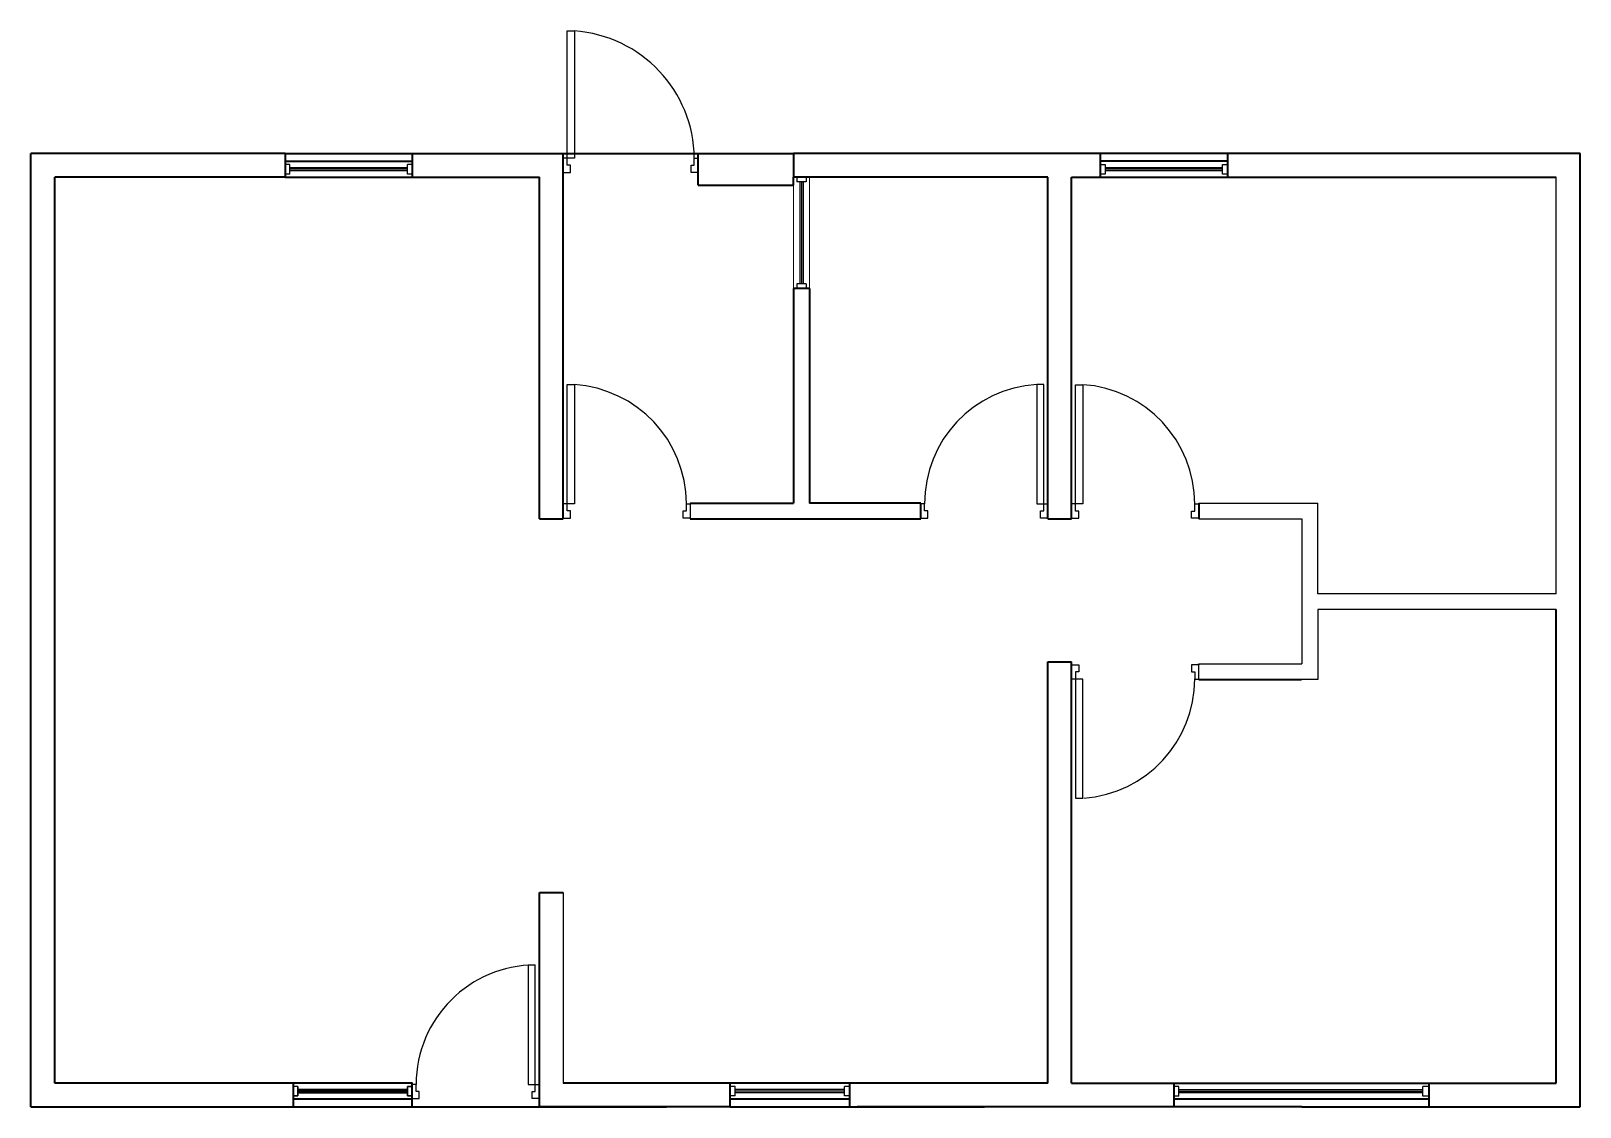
# Model space of a CAD drawing. Header units: millimetres. Extents: x 0.59 to 10.34, y 9.28 to 16.05.
import ezdxf

# ---------------------------------------------------------------- set-up
doc = ezdxf.new("R2010")
doc.units = ezdxf.units.MM
doc.linetypes.add('HIDDEN', pattern=[0.375, 0.25, -0.125])
for name, color, linetype, lineweight in [('A-DOOR-FULL', 4, 'Continuous', 25), ('A-FLOR-LEVL', 7, 'Continuous', 35), ('A-FURN', 8, 'Continuous', 18), ('A-GLAZ-FULL', 4, 'Continuous', 25), ('A-SECT-MCUT', 7, 'Continuous', 35), ('A-WALL-FULL', 7, 'Continuous', 35), ('A-WALL-FULL-EXTR', 7, 'Continuous', 35), ('A-WALL-FULL-INTR', 7, 'Continuous', 35)]:
    doc.layers.add(name, color=color, linetype=linetype, lineweight=lineweight)

msp = doc.modelspace()

# ---------------------------------------------------------------- linework, layer by layer
for p, q in [((10.1857, 12.5081), (10.1857, 15.1289)), ((7.1357, 12.9789), (7.1357, 13.0789)), ((7.9357, 13.0789), (8.6857, 13.0789)), ((8.6857, 12.5081), (8.6857, 13.0789)), ((7.9357, 12.9789), (8.5857, 12.9789)), ((8.5857, 12.9789), (8.5857, 12.0681)), ((10.1857, 12.5081), (8.6857, 12.5081)), ((10.1857, 12.4081), (8.6857, 12.4081)), ((8.6857, 12.4081), (8.6857, 11.9681)), ((6.9857, 12.0789), (6.9857, 9.6789)), ((7.9357, 12.0681), (8.5857, 12.0681)), ((6.9857, 11.9789), (6.9857, 9.5789)), ((8.6857, 11.9681), (7.9337, 11.9681)), ((7.9357, 11.9717), (7.9357, 11.9681)), ((8.6857, 11.9681), (8.5857, 11.9681)), ((3.9357, 10.6289), (3.9357, 9.4289)), ((3.9357, 10.6289), (3.9357, 9.4289)), ((3.9357, 9.4289), (4.9857, 9.4289)), ((5.737, 9.3289), (5.737, 9.3289)), ((8.5296, 9.3274), (8.5296, 9.3274)), ((9.3858, 9.3307), (9.3858, 9.3274))]:
    msp.add_line(p, q)
at = {"layer": 'A-DOOR-FULL'}
msp.add_line((4.7357, 13.0789), (4.7357, 12.9789), dxfattribs=at)
for points in [[(4.0057, 16.0489), (4.0057, 15.2489), (3.9607, 15.2489), (3.9607, 16.0489), (4.0057, 16.0489)], [(3.9607, 15.2489), (3.9357, 15.2489), (3.9357, 15.1589), (3.9807, 15.1589), (3.9807, 15.2039), (3.9607, 15.2039), (3.9607, 15.2489)], [(4.7607, 15.2489), (4.7857, 15.2489), (4.7857, 15.1589), (4.7407, 15.1589), (4.7407, 15.2039), (4.7607, 15.2039), (4.7607, 15.2489)], [(4.0057, 13.8239), (4.0057, 13.0739), (3.9607, 13.0739), (3.9607, 13.8239), (4.0057, 13.8239)], [(6.9157, 13.8239), (6.9157, 13.0739), (6.9607, 13.0739), (6.9607, 13.8239), (6.9157, 13.8239)], [(7.2057, 13.8235), (7.2057, 13.0735), (7.1607, 13.0735), (7.1607, 13.8235), (7.2057, 13.8235)], [(3.9607, 13.0739), (3.9357, 13.0739), (3.9357, 12.9839), (3.9807, 12.9839), (3.9807, 13.0289), (3.9607, 13.0289), (3.9607, 13.0739)], [(4.7107, 13.0739), (4.7357, 13.0739), (4.7357, 12.9839), (4.6907, 12.9839), (4.6907, 13.0289), (4.7107, 13.0289), (4.7107, 13.0739)], [(6.2107, 13.0739), (6.1857, 13.0739), (6.1857, 12.9839), (6.2307, 12.9839), (6.2307, 13.0289), (6.2107, 13.0289), (6.2107, 13.0739)], [(6.9607, 13.0739), (6.9857, 13.0739), (6.9857, 12.9839), (6.9407, 12.9839), (6.9407, 13.0289), (6.9607, 13.0289), (6.9607, 13.0739)], [(7.1607, 13.0735), (7.1357, 13.0735), (7.1357, 12.9835), (7.1807, 12.9835), (7.1807, 13.0285), (7.1607, 13.0285), (7.1607, 13.0735)], [(7.9107, 13.0735), (7.9357, 13.0735), (7.9357, 12.9835), (7.8907, 12.9835), (7.8907, 13.0285), (7.9107, 13.0285), (7.9107, 13.0735)], [(7.1607, 11.9717), (7.1357, 11.9717), (7.1357, 12.0617), (7.1807, 12.0617), (7.1807, 12.0167), (7.1607, 12.0167), (7.1607, 11.9717)], [(7.9107, 11.9717), (7.9357, 11.9717), (7.9357, 12.0617), (7.8907, 12.0617), (7.8907, 12.0167), (7.9107, 12.0167), (7.9107, 11.9717)], [(7.2057, 11.2217), (7.2057, 11.9717), (7.1607, 11.9717), (7.1607, 11.2217), (7.2057, 11.2217)], [(3.715, 10.1714), (3.715, 9.4214), (3.76, 9.4214), (3.76, 10.1714), (3.715, 10.1714)], [(3.01, 9.4214), (2.985, 9.4214), (2.985, 9.3314), (3.03, 9.3314), (3.03, 9.3764), (3.01, 9.3764), (3.01, 9.4214)], [(3.76, 9.4214), (3.785, 9.4214), (3.785, 9.3314), (3.74, 9.3314), (3.74, 9.3764), (3.76, 9.3764), (3.76, 9.4214)]]:
    msp.add_lwpolyline(points, dxfattribs=at)
for centre, radius, start, end in [((3.9509, 15.2409), 0.8098, 0.55929, 86.12459), ((3.9582, 13.0729), 0.7525, 0.1972, 86.38192), ((6.958, 13.0777), 0.7474, 93.2225, 180.29243), ((7.1582, 13.0725), 0.7525, 359.87681, 86.38192), ((7.1582, 11.9726), 0.7525, 274.07835, 0.07514), ((3.7625, 9.4204), 0.7525, 90.18967, 179.92486)]:
    msp.add_arc(centre, radius, start, end, dxfattribs=at)
at = {"layer": 'A-FLOR-LEVL'}
for p, q in [((2.1857, 15.2789), (2.9857, 15.2789)), ((3.9357, 15.2789), (4.7857, 15.2789)), ((5.737, 9.4289), (4.987, 9.4289)), ((5.737, 9.4289), (5.737, 9.3289)), ((2.1857, 9.2789), (3.7857, 9.2789)), ((2.1857, 9.2789), (3.7857, 9.2789)), ((2.9857, 9.2789), (4.5857, 9.2789)), ((5.737, 9.3289), (4.987, 9.3289)), ((4.987, 9.2789), (6.587, 9.2789)), ((9.3858, 9.3274), (7.7796, 9.3274)), ((8.5857, 9.2789), (10.1857, 9.2789))]:
    msp.add_line(p, q, dxfattribs=at)
msp.add_lwpolyline([(2.985, 9.2788), (2.985, 9.3288), (2.985, 9.4288), (2.235, 9.4288), (2.235, 9.2788)], dxfattribs=at)
at = {"layer": 'A-FURN'}
for p, q in [((2.9857, 15.2289), (2.1857, 15.2289)), ((2.9857, 15.1289), (2.1857, 15.1289)), ((5.4857, 14.4289), (5.4857, 15.1289)), ((5.3857, 15.0789), (5.3857, 14.4289)), ((3.9357, 9.4289), (3.9357, 10.6289)), ((4.9057, 9.4289), (3.9357, 9.4289))]:
    msp.add_line(p, q, dxfattribs=at)
at = {"layer": 'A-FURN', "linetype": 'HIDDEN'}
msp.add_line((1.4434, 15.1288), (0.9334, 15.1288), dxfattribs=at)
at = {"layer": 'A-GLAZ-FULL'}
for p, q in [((2.2157, 15.2089), (2.1857, 15.2089)), ((2.2157, 15.1489), (2.1857, 15.1489)), ((2.2157, 15.1489), (2.2157, 15.2089)), ((2.9557, 15.1889), (2.2157, 15.1889)), ((2.9557, 15.1789), (2.2157, 15.1789)), ((2.9557, 15.1689), (2.2157, 15.1689)), ((2.9857, 15.2089), (2.9557, 15.2089)), ((2.9557, 15.1489), (2.9557, 15.2089)), ((2.9857, 15.1489), (2.9557, 15.1489)), ((5.4057, 15.1289), (5.4057, 15.0989)), ((5.4657, 15.1289), (5.4657, 15.0989)), ((8.0859, 15.1888), (7.3459, 15.1888)), ((8.0859, 15.1788), (7.3459, 15.1788)), ((8.0859, 15.1688), (7.3459, 15.1688)), ((5.4657, 15.0989), (5.4057, 15.0989)), ((5.4257, 15.0989), (5.4257, 14.4589)), ((5.4357, 15.0989), (5.4357, 14.4589)), ((5.4457, 15.0989), (5.4457, 14.4589)), ((5.4657, 14.4589), (5.4057, 14.4589)), ((5.4057, 14.4589), (5.4057, 14.4289)), ((5.4657, 14.4589), (5.4657, 14.4289)), ((5.017, 9.4089), (4.987, 9.4089)), ((5.017, 9.3489), (5.017, 9.4089)), ((5.707, 9.3889), (5.017, 9.3889)), ((5.707, 9.3789), (5.017, 9.3789)), ((5.707, 9.3689), (5.017, 9.3689)), ((5.737, 9.4089), (5.707, 9.4089)), ((5.707, 9.3489), (5.707, 9.4089)), ((7.8096, 9.4074), (7.7796, 9.4074)), ((7.8096, 9.3474), (7.8096, 9.4074)), ((9.3464, 9.3874), (7.8096, 9.3874)), ((9.3464, 9.3774), (7.8096, 9.3774)), ((9.3464, 9.3674), (7.8096, 9.3674)), ((9.3858, 9.4074), (9.3464, 9.4074)), ((9.3464, 9.3474), (9.3464, 9.4074)), ((5.017, 9.3489), (4.987, 9.3489)), ((5.737, 9.3489), (5.707, 9.3489)), ((7.8096, 9.3474), (7.7796, 9.3474)), ((9.3858, 9.3474), (9.3464, 9.3474))]:
    msp.add_line(p, q, dxfattribs=at)
for points in [[(7.3159, 15.2088), (7.3459, 15.2088), (7.3459, 15.1488), (7.3159, 15.1488)], [(8.1159, 15.1488), (8.0859, 15.1488), (8.0859, 15.2088), (8.1159, 15.2088)], [(2.265, 9.4088), (2.265, 9.3488), (2.235, 9.3488), (2.265, 9.3488), (2.265, 9.4088), (2.235, 9.4088)]]:
    msp.add_lwpolyline(points, dxfattribs=at)
for points in [[(2.955, 9.3888), (2.265, 9.3888)], [(2.955, 9.3788), (2.265, 9.3788)], [(2.955, 9.3688), (2.265, 9.3688)], [(2.985, 9.3488), (2.955, 9.3488), (2.955, 9.4088), (2.985, 9.4088), (2.955, 9.4088), (2.955, 9.3488)]]:
    msp.add_lwpolyline(points, close=True, dxfattribs=at)
at = {"layer": 'A-SECT-MCUT', "color": 7, "true_color": 0xffffff}
msp.add_line((8.1159, 15.2288), (7.3159, 15.2288), dxfattribs=at)
at = {"layer": 'A-SECT-MCUT'}
for p, q in [((7.7796, 9.4289), (7.7796, 9.2789)), ((9.3858, 9.2789), (9.3858, 9.4289)), ((2.985, 9.3288), (2.235, 9.3288))]:
    msp.add_line(p, q, dxfattribs=at)
at = {"layer": 'A-WALL-FULL'}
for p, q in [((6.9857, 12.9789), (7.1357, 12.9789)), ((6.9857, 12.0789), (7.1357, 12.0789))]:
    msp.add_line(p, q, dxfattribs=at)
at = {"layer": 'A-WALL-FULL-EXTR'}
for p, q in [((0.5857, 9.2789), (0.5857, 15.2789)), ((2.1857, 15.2789), (2.1857, 15.1289)), ((2.9857, 15.2789), (2.9857, 15.1289)), ((2.9857, 15.2789), (3.7857, 15.2789)), ((3.7857, 15.2789), (3.9357, 15.2789)), ((3.9357, 12.9789), (3.9357, 15.2789)), ((10.3357, 15.2789), (5.3857, 15.2789)), ((5.3857, 15.2789), (5.3857, 15.1289)), ((7.3159, 15.2789), (7.3159, 15.1288)), ((8.1159, 15.2788), (8.1159, 15.1289)), ((10.3357, 9.2789), (10.3357, 15.2789)), ((0.7357, 9.4289), (0.7357, 15.1289)), ((2.9857, 15.1289), (3.7857, 15.1289)), ((3.7857, 12.9789), (3.7857, 15.1289)), ((6.9857, 15.1289), (5.3857, 15.1289)), ((6.9857, 15.1289), (5.3857, 15.1289)), ((6.9857, 12.9789), (6.9857, 15.1289)), ((7.1357, 12.9789), (7.1357, 15.1289)), ((7.1357, 15.1289), (10.1857, 15.1289)), ((3.7857, 12.9789), (3.9357, 12.9789)), ((6.9857, 12.9789), (6.9857, 12.9789)), ((10.1857, 9.4289), (10.1857, 12.4081)), ((6.9857, 9.4289), (6.9857, 12.0789)), ((7.1357, 9.4289), (7.1357, 12.0789)), ((3.7857, 9.2789), (3.7857, 10.6289)), ((3.7857, 10.6289), (3.9357, 10.6289)), ((2.235, 9.4288), (0.7357, 9.4289)), ((4.9857, 9.4289), (3.9357, 9.4289)), ((4.987, 9.2789), (4.987, 9.4289)), ((5.7857, 9.4289), (5.737, 9.4289)), ((6.9857, 9.4289), (5.7857, 9.4289)), ((7.1357, 9.4289), (10.1857, 9.4289)), ((0.5857, 9.2789), (2.1857, 9.2789)), ((4.987, 9.2789), (3.7857, 9.2789)), ((5.737, 9.3289), (5.737, 9.2789)), ((8.5857, 9.2789), (5.7857, 9.2789)), ((10.1857, 9.2789), (10.3357, 9.2789))]:
    msp.add_line(p, q, dxfattribs=at)
for points in [[(2.1857, 15.2789), (0.5857, 15.2789)], [(2.1857, 15.1289), (0.7357, 15.1289)]]:
    msp.add_lwpolyline(points, dxfattribs=at)
at = {"layer": 'A-WALL-FULL-INTR'}
for p, q in [((2.1857, 15.2289), (2.9857, 15.2289)), ((4.7857, 15.0789), (4.7857, 15.2789)), ((4.7857, 15.2789), (5.3857, 15.2789)), ((2.1857, 15.1289), (2.9857, 15.1289)), ((5.3857, 15.0789), (5.3857, 15.1289)), ((4.7857, 15.0789), (5.3857, 15.0789)), ((5.3857, 14.4289), (5.3857, 13.0789)), ((5.4857, 14.4289), (5.3857, 14.4289)), ((5.4857, 14.4289), (5.4857, 13.0789)), ((4.7357, 13.0789), (5.3857, 13.0789)), ((6.1857, 13.0789), (5.4857, 13.0789)), ((6.1857, 12.9789), (6.1857, 13.0789)), ((7.9357, 13.0789), (7.9357, 12.9789)), ((4.7357, 12.9789), (6.1857, 12.9789)), ((7.9357, 12.0617), (7.9357, 12.0681)), ((8.5837, 12.0681), (8.5837, 12.0681)), ((7.9337, 11.9681), (7.9337, 11.9681)), ((7.9357, 11.9681), (8.5836, 11.9681))]:
    msp.add_line(p, q, dxfattribs=at)

doc.saveas('drawing.dxf')
